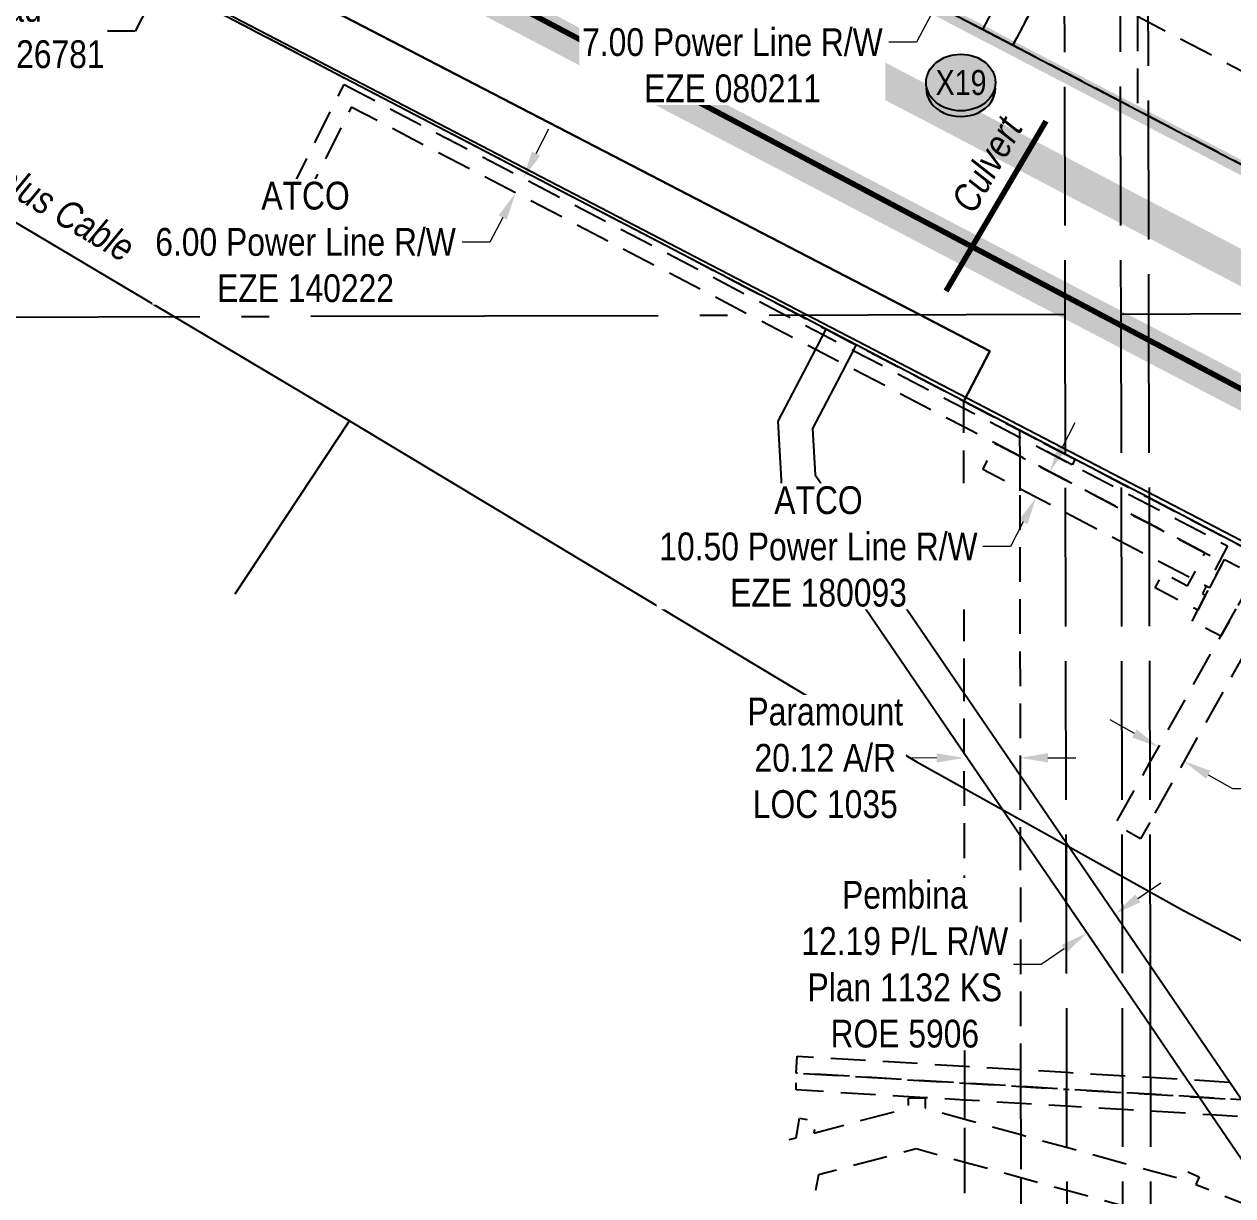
# Model space of a CAD drawing. Extents: x 507881 to 521259, y 6022177 to 6031356.
# Drawn here: x 509262.1 to 509697.3, y 6028472.1 to 6028894.3 of the extents above; entities that cross this region are included whole.
import ezdxf
from ezdxf.enums import TextEntityAlignment as Align

# ---------------------------------------------------------------- set-up
doc = ezdxf.new("R2010")
doc.units = 0
doc.header["$LTSCALE"] = 5
doc.header["$PDMODE"] = 3
doc.header["$PDSIZE"] = 30
for name, pattern in [('DASHDOT2', [12.7, 6.35, -3.175, 0, -3.175]), ('foc-ACCESSROAD', [3.75, 2.5, -1.25]), ('foc-FLOWLINE', [3.75, 2.5, -1.25]), ('foc-QUARTERLINE', [33, 25, -3, 2, -3]), ('foc-UNSURVEYED', [12.5, 10, -2.5])]:
    doc.linetypes.add(name, pattern=pattern)
doc.layers.get('Defpoints').update_dxf_attribs({"color": 9})
for name, color, linetype, lineweight in [('AS-GENERAL', 48, 'Continuous', 18), ('F-AR-T', 190, 'Continuous', 9), ('F-EZE-T', 190, 'Continuous', 9), ('F-RW-T', 190, 'Continuous', 9), ('T-TEXT', 48, 'Continuous', 18)]:
    doc.layers.add(name, color=color, linetype=linetype, lineweight=lineweight)
for name, color, linetype in [('AS-ROADS', 254, 'Continuous'), ('AS-TELUS', 224, 'foc-TEL'), ('AS-WILDLIFE', 131, 'DASHDOT2'), ('F-AR', 190, 'foc-ACCESSROAD'), ('F-EZE', 190, 'foc-FLOWLINE'), ('F-RW', 190, 'Continuous'), ('F-WS', 190, 'foc-ACCESSROAD'), ('L-QSEC', 8, 'foc-QUARTERLINE'), ('L-TITLEDB', 4, 'Continuous'), ('L-TITLEDB-T', 4, 'Continuous'), ('L-USEC', 7, 'foc-UNSURVEYED'), ('P-CROSSINGS', 250, 'Continuous')]:
    doc.layers.add(name, color=color, linetype=linetype)
doc.layers.add('P-PROPOSED-WL5', color=7, linetype='Continuous', true_color=0xbe647c)
doc.styles.add('80CG', font='ARIALN.TTF', dxfattribs={"height": 10})
doc.styles.add('80L', font='ARIALN.TTF', dxfattribs={"height": 10})
doc.styles.add('Crossing', font='ARIALN.TTF', dxfattribs={"height": 10})
doc.styles.add('foc-LtypeFont', font='ARIALN.TTF', dxfattribs={"height": 7.35})
doc.linetypes.add('foc-TEL', pattern='A,2,-1,["T",foc-LtypeFont,S=0.2,R=0,X=-0.425,Y=-0.75],-1.24,8', length=12.24)
doc.dimstyles.new('Compass 5 000', dxfattribs={"dimscale": 5, "dimtxt": 9, "dimasz": 2, "dimexe": 0.2, "dimexo": 0.0625, "dimgap": 0.5, "dimtad": 0, "dimtih": 1, "dimtoh": 1, "dimzin": 0, "dimdsep": 46, "dimtxsty": '80CG', "dimcen": 0.1, "dimse1": 1, "dimse2": 1, "dimclrd": 256, "dimclrt": 256, "dimaunit": 1, "dimadec": 4, "dimazin": 0, "dimtfac": 0.06, "dimtofl": 0, "dimtmove": 0, "dimatfit": 1, "dimfxl": 0.2, "dimtolj": 1, "dimtzin": 0, "dimlwd": -1, "dimarcsym": 0})

# ---------------------------------------------------------------- blocks, each defined once
blk = doc.blocks.new('*D1225')
at = {"layer": 'Defpoints', "color": 0, "transparency": 16777216}
for p in [(509600.6, 6028629.9), (509600.69, 6028572.57), (509620.81, 6028572.61)]:
    blk.add_point(p, dxfattribs=at)
at = {"layer": 'F-AR-T', "transparency": 16777216}
for p, q in [((509590.6, 6028629.88), (509580.6, 6028629.87)), ((509630.72, 6028629.94), (509640.72, 6028629.96))]:
    blk.add_line(p, q, dxfattribs=at)
for points in [[(509590.6, 6028631.55), (509590.6, 6028628.22), (509600.6, 6028629.9)], [(509630.72, 6028631.61), (509630.72, 6028628.28), (509620.72, 6028629.93)]]:
    blk.add_solid(points, dxfattribs=at)
at = {"layer": 'F-AR-T', "transparency": 16777216, "insert": (509550.55, 6028629.87), "char_height": 10, "attachment_point": 5, "style": '80CG', "bg_fill": 3, "box_fill_scale": 1.1, "bg_fill_color": 256, "bg_fill_true_color": 13158600, "bg_fill_transparency": 0}
blk.add_mtext('\\A1;Paramount\\P20.12 A/R\\PLOC 1035', dxfattribs=at)
blk = doc.blocks.new('*D1305')
at = {"layer": 'Defpoints', "color": 0, "transparency": 16777216}
for p in [(509299.82, 6028937.25), (509290.87, 6028920.11), (509311.28, 6028909.45)]:
    blk.add_point(p, dxfattribs=at)
at = {"layer": 'L-TITLEDB-T', "transparency": 16777216}
for p, q in [((509324.86, 6028935.47), (509329.48, 6028944.33)), ((509306.65, 6028900.59), (509302.03, 6028891.72)), ((509302.03, 6028891.72), (509292.03, 6028891.72))]:
    blk.add_line(p, q, dxfattribs=at)
for points in [[(509323.38, 6028936.24), (509326.33, 6028934.69), (509320.23, 6028926.6)], [(509305.18, 6028901.36), (509308.13, 6028899.82), (509311.28, 6028909.45)]]:
    blk.add_solid(points, dxfattribs=at)
at = {"layer": 'L-TITLEDB-T', "transparency": 16777216, "insert": (509254.73, 6028891.72), "char_height": 10, "attachment_point": 5, "style": '80CG'}
blk.add_mtext('\\A1;Road\\PRRD 0226781', dxfattribs=at)
blk = doc.blocks.new('*D1306')
at = {"layer": 'Defpoints', "color": 0, "transparency": 16777216}
for p in [(509439.01, 6028833.46), (509480.55, 6028818.53), (509477.77, 6028813.22)]:
    blk.add_point(p, dxfattribs=at)
at = {"layer": 'F-EZE-T', "transparency": 16777216}
for p, q in [((509446.42, 6028847.64), (509451.05, 6028856.51)), ((509434.38, 6028824.6), (509429.75, 6028815.74)), ((509429.75, 6028815.74), (509419.75, 6028815.74))]:
    blk.add_line(p, q, dxfattribs=at)
for points in [[(509444.94, 6028848.42), (509447.9, 6028846.87), (509441.79, 6028838.78)], [(509432.91, 6028825.37), (509435.86, 6028823.83), (509439.01, 6028833.46)]]:
    blk.add_solid(points, dxfattribs=at)
at = {"layer": 'F-EZE-T', "transparency": 16777216, "insert": (509363.39, 6028815.74), "char_height": 10, "attachment_point": 5, "style": '80CG', "bg_fill": 3, "box_fill_scale": 1.1, "bg_fill_color": 256, "bg_fill_true_color": 13158600, "bg_fill_transparency": 0}
blk.add_mtext('\\A1;ATCO\\P6.00 Power Line R/W\\PEZE 140222', dxfattribs=at)
blk = doc.blocks.new('*D1312')
at = {"layer": 'Defpoints', "color": 0, "transparency": 16777216}
for p in [(509599.26, 6028930.34), (509596.02, 6028924.14), (509601.05, 6028921.52)]:
    blk.add_point(p, dxfattribs=at)
at = {"layer": 'F-EZE-T', "transparency": 16777216}
for p, q in [((509608.92, 6028936.58), (509613.55, 6028945.44)), ((509596.43, 6028912.65), (509583.42, 6028887.74)), ((509583.42, 6028887.74), (509573.42, 6028887.74))]:
    blk.add_line(p, q, dxfattribs=at)
for points in [[(509607.44, 6028937.35), (509610.4, 6028935.8), (509604.29, 6028927.71)], [(509594.95, 6028913.42), (509597.9, 6028911.88), (509601.05, 6028921.52)]]:
    blk.add_solid(points, dxfattribs=at)
at = {"layer": 'F-EZE-T', "transparency": 16777216, "insert": (509517.11, 6028887.74), "char_height": 10, "attachment_point": 5, "style": '80CG', "bg_fill": 3, "box_fill_scale": 1.1, "bg_fill_color": 256, "bg_fill_true_color": 13158600, "bg_fill_transparency": 0}
blk.add_mtext('\\A1;ATCO\\P7.00 Power Line R/W\\PEZE 080211', dxfattribs=at)
blk = doc.blocks.new('*D1355')
at = {"layer": 'Defpoints', "color": 0, "transparency": 16777216}
for p in [(509682.96, 6028655.91), (509692.11, 6028650.78), (509670.59, 6028633.82)]:
    blk.add_point(p, dxfattribs=at)
at = {"layer": 'F-EZE-T', "transparency": 16777216}
for p, q in [((509661.87, 6028638.71), (509653.14, 6028643.6)), ((509688.47, 6028623.81), (509697.2, 6028618.92)), ((509697.2, 6028618.92), (509707.2, 6028618.92))]:
    blk.add_line(p, q, dxfattribs=at)
for points in [[(509662.68, 6028640.16), (509661.05, 6028637.26), (509670.59, 6028633.82)], [(509689.29, 6028625.26), (509687.66, 6028622.36), (509679.75, 6028628.7)]]:
    blk.add_solid(points, dxfattribs=at)
at = {"layer": 'F-EZE-T', "transparency": 16777216, "insert": (509766.34, 6028618.92), "char_height": 10, "attachment_point": 5, "style": '80CG', "bg_fill": 3, "box_fill_scale": 1.1, "bg_fill_color": 256, "bg_fill_true_color": 13158600, "bg_fill_transparency": 0}
blk.add_mtext('\\A1;ATCO\\P10.50 Power Line R/W\\PEZE 870193', dxfattribs=at)
blk = doc.blocks.new('*D1356')
at = {"layer": 'Defpoints', "color": 0, "transparency": 16777216}
for p in [(509654.86, 6028573.65), (509656.81, 6028570.79), (509646.75, 6028563.92)]:
    blk.add_point(p, dxfattribs=at)
at = {"layer": 'F-RW-T', "transparency": 16777216}
for p, q in [((509663.12, 6028579.29), (509671.38, 6028584.93)), ((509636.54, 6028561.15), (509628.28, 6028555.51)), ((509628.28, 6028555.51), (509618.28, 6028555.51))]:
    blk.add_line(p, q, dxfattribs=at)
for points in [[(509662.18, 6028580.67), (509664.06, 6028577.91), (509654.86, 6028573.65)], [(509635.6, 6028562.53), (509637.47, 6028559.77), (509644.79, 6028566.79)]]:
    blk.add_solid(points, dxfattribs=at)
at = {"layer": 'F-RW-T', "transparency": 16777216, "insert": (509579.19, 6028555.51), "char_height": 10, "attachment_point": 5, "style": '80CG', "bg_fill": 3, "box_fill_scale": 1.1, "bg_fill_color": 256, "bg_fill_true_color": 13158600, "bg_fill_transparency": 0}
blk.add_mtext('\\A1;Pembina\\P12.19 P/L R/W\\PPlan 1132 KS\\PROE 5906', dxfattribs=at)
blk = doc.blocks.new('*D1357')
at = {"layer": 'Defpoints', "color": 0, "transparency": 16777216}
for p in [(509631.33, 6028733.02), (509667.3, 6028714.23), (509662.47, 6028704.97)]:
    blk.add_point(p, dxfattribs=at)
at = {"layer": 'F-EZE-T', "transparency": 16777216}
for p, q in [((509635.96, 6028741.89), (509640.59, 6028750.75)), ((509621.86, 6028714.9), (509617.23, 6028706.03)), ((509617.23, 6028706.03), (509607.23, 6028706.03))]:
    blk.add_line(p, q, dxfattribs=at)
for points in [[(509634.48, 6028742.66), (509637.43, 6028741.11), (509631.33, 6028733.02)], [(509620.38, 6028715.67), (509623.34, 6028714.12), (509626.49, 6028723.76)]]:
    blk.add_solid(points, dxfattribs=at)
at = {"layer": 'F-EZE-T', "transparency": 16777216, "insert": (509548.09, 6028706.03), "char_height": 10, "attachment_point": 5, "style": '80CG', "bg_fill": 3, "box_fill_scale": 1.1, "bg_fill_color": 256, "bg_fill_true_color": 13158600, "bg_fill_transparency": 0}
blk.add_mtext('\\A1;ATCO\\P10.50 Power Line R/W\\PEZE 180093', dxfattribs=at)
blk = doc.blocks.new('xing2')
h = blk.add_hatch(color=50)
h.dxf.hatch_style = 1
edge = h.paths.add_edge_path()
edge.add_ellipse((0, 0), major_axis=(-12.5, 0), ratio=0.816297, start_angle=0, end_angle=360)
h = blk.add_hatch(color=250)
h.dxf.hatch_style = 1
edge = h.paths.add_edge_path()
edge.add_ellipse((0, -2.05), major_axis=(-12.5, 0), ratio=0.816297, start_angle=0, end_angle=180)
edge.add_line((12.5, -2.05), (12.5, 0))
edge.add_ellipse((0, 0), major_axis=(-12.5, 0), ratio=0.816297, start_angle=0, end_angle=180, ccw=False)
edge.add_line((-12.5, 0), (-12.5, -2.05))
at = {"color": 250}
blk.add_ellipse((0, 0), major_axis=(-12.5, 0), ratio=0.816297, dxfattribs=at)
blk.add_ellipse((0, -2.05), major_axis=(-12.5, 0), ratio=0.816297, start_param=0, end_param=3.141593, dxfattribs=at)
at = {"color": 250, "style": 'Crossing'}
blk.add_attdef('CROSSING', text='', height=9, dxfattribs=at).set_placement((0.09, 0.02), align=Align.MIDDLE_CENTER)
at = {"color": 250, "style": 'Crossing', "flags": 1}
for tag, p in [('OWNER', (0.09, -12.49)), ('DESCRIPTION', (0.09, -25.77)), ('LOCATION', (0.09, -39.3)), ('DWG_REF', (0.09, -52.84))]:
    blk.add_attdef(tag, text='', height=9, dxfattribs=at).set_placement(p, align=Align.MIDDLE_CENTER)

msp = doc.modelspace()

# ---------------------------------------------------------------- linework, layer by layer
at = {"layer": 'AS-GENERAL', "const_width": 2, "flags": 128}
msp.add_lwpolyline([(509630.034, 6028859.323), (509594.024, 6028798.106)], dxfattribs=at)
at = {"layer": 'AS-ROADS', "const_width": 11.994, "flags": 128}
for points in [[(512981.297, 6027092.85), (512389.708, 6027397.949), (509542.538, 6028889.171), (509222.845, 6029059.574), (508734.761, 6029313.323)], [(512881.705, 6027091.685), (512371.514, 6027365.123), (509203.316, 6029021.449), (508734.851, 6029266.342)]]:
    msp.add_lwpolyline(points, dxfattribs=at)
at = {"layer": 'AS-TELUS', "flags": 128}
for points in [[(508734.96, 6029210.017), (508768.974, 6029192.46), (509346.679, 6028892.143), (510548.876, 6028267.224)], [(509140.184, 6028893.445), (509379.256, 6028751.359)], [(509338.098, 6028688.993), (509379.256, 6028751.359), (509482.251, 6028689.388), (509583.268, 6028628.608), (509679.595, 6028574.959), (510994.08, 6027889.94)]]:
    msp.add_lwpolyline(points, dxfattribs=at)
at = {"layer": 'AS-WILDLIFE', "const_width": 2, "flags": 128}
msp.add_lwpolyline([(509250.945, 6028999.999), (509300, 6028974.23), (509351.863, 6028946.985), (509377.028, 6028933.765), (509572.592, 6028830.367), (509572.592, 6028830.367), (509886.747, 6028664.268), (510348.188, 6028423.235), (511236.993, 6027958.969), (511644.763, 6027747.316), (512133.745, 6027493.509), (512772.226, 6027151.862), (512881.131, 6027091.745)], dxfattribs=at)
at = {"layer": 'F-AR', "flags": 128}
msp.add_lwpolyline([(509623.634, 6028917.61), (509632.012, 6028913.235), (509634.392, 6028917.787), (509633.43, 6028943.948), (509632.964, 6028955.214), (509630.917, 6028958.457), (509630.519, 6029015.571), (509636.357, 6029015.582), (509662.654, 6029015.636), (509662.852, 6028929.34), (509662.928, 6028897.087), (509666.77, 6028895.079), (509815.473, 6028817.393), (509866.925, 6028790.476), (509991.404, 6028725.361), (510009.184, 6028716.061), (510024.082, 6028708.266), (510057.671, 6028690.695), (510251.445, 6028589.329), (510458.681, 6028481.058), (510700.482, 6028354.729), (510719.903, 6028344.584), (510934.017, 6028232.749), (511224.096, 6028081.249), (511260.787, 6028062.066), (511290.985, 6028046.276), (511291.944, 6028045.774), (511296.91, 6028043.178), (511396.391, 6027991.155), (511901.392, 6027727.088), (512083.146, 6027632.913), (512205.325, 6027569.608), (512191.451, 6027543.028), (512083.236, 6027599.097), (511888.222, 6027700.143), (511697.417, 6027799.933), (511332.082, 6027990.956), (511291.068, 6028012.401), (511269.555, 6028023.649), (511264.59, 6028026.246), (511260.87, 6028028.192), (511211.456, 6028054.026), (510869.647, 6028232.543), (510705.535, 6028318.268), (510700.562, 6028320.864), (510458.759, 6028447.19), (510238.561, 6028562.232), (510057.745, 6028656.815), (510012.501, 6028680.487), (510007.024, 6028683.351), (509997.602, 6028688.28), (509979.822, 6028697.581), (509815.554, 6028783.516), (509802.644, 6028790.275), (509780.361, 6028801.929), (509666.842, 6028861.217), (509663.006, 6028863.221), (509636.65, 6028876.984), (509618.117, 6028886.661), (509609.292, 6028891.269), (509607.316, 6028892.301), (509500.311, 6028948.176), (509494.995, 6028950.952), (509267.818, 6029069.59), (509251.766, 6029077.91), (509228.184, 6029089.917), (509224.723, 6029091.679), (509217.01, 6029095.767), (509214.092, 6029097.313), (509208.432, 6029100.313), (509202.974, 6029103.206), (509196.788, 6029106.485), (509183.532, 6029113.512), (509165.751, 6029122.936), (509157.039, 6029127.555), (509162.168, 6029137.287), (509166.274, 6029145.073), (509168.118, 6029148.572), (509171.031, 6029154.09), (509184.052, 6029178.729), (509195.203, 6029200.231), (509200.864, 6029211.056), (509204.579, 6029218.132), (509207.821, 6029224.303), (509211.184, 6029230.718), (509214.755, 6029237.522), (509220.481, 6029248.431), (509256.655, 6029317.349), (509257.334, 6029318.664), (509317.93, 6029435.95), (509326.313, 6029452.192), (509409.351, 6029612.929), (509406.308, 6029614.502), (509401.396, 6029617.07), (509383.889, 6029626.048), (509394.886, 6029647.381), (509397.625, 6029652.7), (509407.862, 6029647.418), (509431.821, 6029634.945), (509449.765, 6029625.834), (509444.098, 6029614.861), (509353.348, 6029439.179), (509352.887, 6029438.286), (509344.96, 6029422.942), (509344.625, 6029422.293), (509283.899, 6029304.741), (509241.316, 6029223.606), (509234.394, 6029210.412), (509227.429, 6029197.148), (509221.766, 6029186.359), (509210.92, 6029165.695), (509197.541, 6029140.204), (509210.834, 6029133.248), (509239.018, 6029118.501), (509265.696, 6029104.544), (509282.187, 6029095.912), (509500.004, 6028982.165), (509621.21, 6028918.875), (509623.634, 6028917.61)], close=True, dxfattribs=at)
at = {"layer": 'F-AR'}
msp.add_lwpolyline([(509601.094, 6028304.321), (509600.82, 6028484.184), (509600.796, 6028499.745), (509600.785, 6028506.623), (509600.776, 6028512.731), (509600.767, 6028518.841), (509600.595, 6028631.552), (509600.562, 6028653.216), (509600.416, 6028749.167), (509600.405, 6028755.938), (509600.402, 6028758.451), (509620.542, 6028747.933), (509620.546, 6028745.419), (509620.556, 6028738.649), (509620.577, 6028724.548), (509620.729, 6028623.668), (509620.762, 6028602.004), (509620.889, 6028517.634), (509620.898, 6028511.525), (509620.906, 6028505.416), (509620.923, 6028494.181), (509620.947, 6028478.62), (509621.225, 6028293.803)], dxfattribs=at)
at = {"layer": 'F-EZE', "flags": 128}
for points in [[(509662.928, 6028897.087), (509663.006, 6028863.221), (509636.65, 6028876.984), (509618.117, 6028886.661), (509628.781, 6028907.056), (509632.012, 6028913.235), (509634.392, 6028917.787), (509633.43, 6028943.948), (509632.964, 6028955.214), (509630.917, 6028958.457), (509630.519, 6029015.571), (509636.357, 6029015.582), (509662.654, 6029015.636), (509662.853, 6028929.341), (509662.928, 6028897.087)], [(509377.239, 6028872.496), (509536.19, 6028789.474), (509549.851, 6028782.342), (509560.626, 6028776.715), (509600.406, 6028755.938), (509620.546, 6028745.419), (509636.946, 6028736.854), (509667.137, 6028721.085), (509695.342, 6028706.354), (509686.327, 6028689.095), (509687.499, 6028688.483), (509684.717, 6028683.17), (509669.378, 6028691.182), (509672.154, 6028696.497), (509681.012, 6028691.871), (509687.25, 6028703.815), (509667.152, 6028714.312), (509636.96, 6028730.081), (509620.556, 6028738.649), (509600.416, 6028749.167), (509557.848, 6028771.4), (509547.071, 6028777.029), (509523.305, 6028789.437), (509379.867, 6028864.357), (509352.421, 6028809.601), (509325.981, 6028822.885), (509328.673, 6028828.244), (509349.75, 6028817.655), (509377.239, 6028872.496)], [(509693.748, 6028700.421), (509688.903, 6028691.164), (509687.729, 6028691.778), (509682.413, 6028694.554), (509667.177, 6028702.511), (509636.985, 6028718.279), (509620.574, 6028726.849), (509607.236, 6028733.814), (509612.074, 6028743.078), (509620.556, 6028738.649), (509636.96, 6028730.081), (509667.152, 6028714.312), (509687.25, 6028703.815), (509692.566, 6028701.039), (509693.748, 6028700.421)], [(509640.549, 6028737.483), (509639.496, 6028735.522), (509636.946, 6028736.854), (509627.536, 6028741.769), (509628.589, 6028743.729), (509636.94, 6028739.368), (509640.549, 6028737.483)], [(509667.379, 6028606.614), (509664.104, 6028600.765), (509654.948, 6028605.892), (509667.334, 6028628.01), (509692.961, 6028673.768), (509705.234, 6028695.682), (509708.708, 6028701.883), (509709.6, 6028701.418), (509718.013, 6028697.022), (509714.535, 6028690.813), (509702.261, 6028668.897), (509667.379, 6028606.614)], [(509682.627, 6028679.177), (509684.717, 6028683.17), (509687.499, 6028688.483), (509694.271, 6028701.42), (509705.234, 6028695.682), (509692.961, 6028673.768), (509682.627, 6028679.177)], [(509637.424, 6028510.533), (509637.437, 6028504.425), (509620.906, 6028505.416), (509600.785, 6028506.624), (509586.519, 6028507.451), (509540.054, 6028510.268), (509540.041, 6028516.376), (509600.776, 6028512.731), (509620.898, 6028511.524), (509637.424, 6028510.533)]]:
    msp.add_lwpolyline(points, close=True, dxfattribs=at)
for points in [[(509817.099, 6027886.196), (509806.05, 6027986.098), (509781.683, 6028206.382), (509781.047, 6028212.14), (509780.774, 6028214.603), (509779.555, 6028225.626), (509779.06, 6028230.112), (509778.787, 6028232.574), (509768.886, 6028322.092), (509767.888, 6028331.108), (509756.305, 6028435.83), (509708.22, 6028506.286), (509700.524, 6028506.747), (509685.141, 6028507.67), (509667.586, 6028508.724), (509637.424, 6028510.533), (509620.898, 6028511.524), (509600.776, 6028512.731), (509540.041, 6028516.376), (509540.406, 6028522.463), (509600.767, 6028518.841), (509620.889, 6028517.634), (509637.411, 6028516.642), (509667.573, 6028514.833), (509680.794, 6028514.039), (509696.176, 6028513.116), (509711.571, 6028512.193), (509718.372, 6028502.228), (509724.354, 6028493.462), (509735.67, 6028476.882), (509762.198, 6028438.011), (509762.754, 6028432.983), (509772.951, 6028340.797), (509774.321, 6028328.413), (509784.575, 6028235.71), (509785.882, 6028223.895), (509786.563, 6028217.739), (509787.108, 6028212.811), (509788.011, 6028204.651), (509812.183, 6027986.116), (509823.232, 6027886.216)], [(509537.515, 6028492.38), (509540.013, 6028493.043), (509541.245, 6028500.061), (509547.151, 6028499.024), (509546.399, 6028494.738), (509580.463, 6028503.779), (509580.519, 6028507.342), (509586.518, 6028507.396), (509586.46, 6028503.709), (509600.797, 6028499.745), (509620.924, 6028494.181), (509637.468, 6028489.607), (509667.644, 6028481.266), (509678.371, 6028478.3), (509679.701, 6028481.363), (509685.202, 6028478.975), (509683.997, 6028476.199), (509710.027, 6028465.857), (509711.162, 6028467.449), (509713.946, 6028465.463), (509716.044, 6028463.966), (509715.493, 6028463.195), (509714.824, 6028462.258), (509738.633, 6028429.288), (509743.422, 6028385.996), (509755.552, 6028387.174), (509757.201, 6028372.271), (509745.07, 6028371.093), (509739.994, 6028370.6), (509741.035, 6028361.164), (509735.075, 6028360.506), (509734.024, 6028370.02), (509729.634, 6028369.593), (509729.141, 6028374.064), (509728.504, 6028374.003), (509727.924, 6028379.971), (509728.483, 6028380.026), (509723.572, 6028424.537), (509703.475, 6028452.365), (509675.729, 6028463.476), (509667.677, 6028465.702), (509637.501, 6028474.044), (509620.947, 6028478.62), (509600.82, 6028484.184), (509583.314, 6028489.024), (509548.161, 6028479.695), (509537.657, 6028425.105)], [(509810.968, 6027886.177), (509799.917, 6027986.079), (509775.358, 6028208.112), (509774.987, 6028211.471), (509773.231, 6028227.356), (509773, 6028229.442), (509762.825, 6028321.422), (509750.412, 6028433.648), (509704.87, 6028500.378), (509689.488, 6028501.302), (509667.6, 6028502.615), (509637.437, 6028504.425), (509637.424, 6028510.533), (509667.587, 6028508.724), (509685.141, 6028507.67), (509700.524, 6028506.747), (509708.22, 6028506.286), (509756.305, 6028435.83), (509767.887, 6028331.108), (509768.885, 6028322.091), (509778.786, 6028232.574), (509779.058, 6028230.112), (509779.555, 6028225.626), (509780.774, 6028214.603), (509781.046, 6028212.14), (509781.683, 6028206.382), (509806.05, 6027986.098), (509817.1, 6027886.196)]]:
    msp.add_lwpolyline(points, dxfattribs=at)
at = {"layer": 'F-RW'}
for points in [[(509628.781, 6028907.056), (509618.117, 6028886.661), (509609.292, 6028891.269), (509607.316, 6028892.301), (509617.974, 6028912.681), (509621.21, 6028918.875), (509623.634, 6028917.61), (509632.012, 6028913.235), (509628.781, 6028907.056)], [(509637.236, 6028599.471), (509637.282, 6028577.798), (509620.761, 6028602.004), (509600.596, 6028631.552), (509534.92, 6028727.785), (509533.56, 6028751.253), (509544.13, 6028771.411), (509550.883, 6028784.313), (509561.656, 6028778.686), (509554.91, 6028765.78), (509545.921, 6028748.595), (509546.891, 6028731.86), (509600.563, 6028653.216), (509620.728, 6028623.668), (509637.236, 6028599.471)], [(509667.488, 6028555.145), (509667.534, 6028533.464), (509637.282, 6028577.798), (509637.236, 6028599.471), (509667.488, 6028555.145)]]:
    msp.add_lwpolyline(points, close=True, dxfattribs=at)
msp.add_lwpolyline([(509738.633, 6028429.288), (509689.488, 6028501.302), (509685.141, 6028507.67), (509680.794, 6028514.039), (509667.534, 6028533.464), (509637.282, 6028577.798), (509637.236, 6028599.471), (509667.489, 6028555.145), (509696.176, 6028513.116), (509700.524, 6028506.747), (509704.87, 6028500.378), (509750.412, 6028433.648)], dxfattribs=at)
at = {"layer": 'F-WS', "flags": 128}
msp.add_lwpolyline([(509024.78, 6028688.136), (509025.818, 6028690.126), (509034.68, 6028685.487), (509042.837, 6028700.906), (509048.2, 6028711.035), (509056.241, 6028726.217), (509065.717, 6028744.112), (509088.508, 6028788.242), (509112.434, 6028834.581), (509103.572, 6028839.203), (509115.118, 6028861.341), (509126.639, 6028855.332), (509164.103, 6028927.154), (509172.577, 6028943.41), (509174.553, 6028947.197), (509180.717, 6028943.964), (509186.977, 6028955.941), (509187.795, 6028957.507), (509194.539, 6028970.411), (509210.859, 6028961.873), (509292.694, 6028919.155), (509524.12, 6028798.362), (509540.97, 6028789.488), (509550.883, 6028784.314), (509561.656, 6028778.686), (509600.402, 6028758.451), (509620.542, 6028747.932), (509628.589, 6028743.729), (509636.94, 6028739.368), (509640.549, 6028737.483), (509667.132, 6028723.598), (509699.274, 6028706.81), (509708.708, 6028701.884), (509709.6, 6028701.418), (509718.013, 6028697.023), (509718.909, 6028696.556), (509720.91, 6028695.51), (509723.94, 6028693.927), (509726.966, 6028692.345), (509835.682, 6028635.472), (509841.029, 6028632.675), (509907.352, 6028597.981), (509904.12, 6028591.797), (509868.933, 6028524.465), (509859.675, 6028506.748), (509822.156, 6028434.953), (509792.853, 6028378.883), (509783.682, 6028361.333), (509776.629, 6028347.833), (509772.951, 6028340.797), (509768.162, 6028331.634), (509767.887, 6028331.108), (509762.825, 6028321.422), (509752.706, 6028302.059), (509721.117, 6028241.611), (509668.092, 6028269.315), (509637.9, 6028285.091), (509621.225, 6028293.803), (509601.094, 6028304.321), (509539.602, 6028336.449), (509537.843, 6028337.368)], dxfattribs=at)
at = {"layer": 'L-QSEC', "flags": 128}
for points in [[(509656.943, 6028789.799), (510457.97, 6028792.353)], [(508870.328, 6028787.659), (509636.834, 6028789.757)]]:
    msp.add_lwpolyline(points, dxfattribs=at)
at = {"layer": 'L-TITLEDB'}
msp.add_lwpolyline([(509251.766, 6029077.91), (509267.818, 6029069.59), (509494.995, 6028950.952), (509500.311, 6028948.176), (509607.316, 6028892.301), (509609.292, 6028891.269), (509618.117, 6028886.661), (509636.65, 6028876.984), (509663.006, 6028863.221), (509666.842, 6028861.217), (509780.361, 6028801.929), (509774.225, 6028790.186), (509723.94, 6028693.926), (509720.91, 6028695.509), (509718.908, 6028696.554), (509709.6, 6028701.417), (509699.274, 6028706.81), (509667.132, 6028723.597), (509636.94, 6028739.368), (509620.542, 6028747.933), (509600.402, 6028758.451), (509609.759, 6028776.464), (509584.427, 6028789.61), (509220.536, 6028978.383)], dxfattribs=at)
msp.add_lwpolyline([(509609.759, 6028776.464), (509600.402, 6028758.451), (509561.656, 6028778.686), (509550.883, 6028784.314), (509540.971, 6028789.487), (509524.12, 6028798.362), (509292.694, 6028919.154), (509210.859, 6028961.873), (509194.539, 6028970.411), (509203.812, 6028987.059), (509220.536, 6028978.385), (509584.424, 6028789.61), (509609.759, 6028776.464)], close=True, dxfattribs=at)
at = {"layer": 'L-USEC'}
for p, q in [((509635.073, 6029621.699), (509636.834, 6028789.757)), ((509655.188, 6029621.763), (509656.943, 6028789.799)), ((509665.253, 6029616.735), (509666.997, 6028789.82)), ((509636.834, 6028789.757), (509638.533, 6027985.574)), ((509656.943, 6028789.799), (509658.642, 6027985.616)), ((509666.997, 6028789.821), (509668.696, 6027985.638))]:
    msp.add_line(p, q, dxfattribs=at)
at = {"layer": 'P-PROPOSED-WL5', "const_width": 4.997, "flags": 128}
msp.add_lwpolyline([(511210.994, 6028053.142), (510869.185, 6028231.657), (510705.073, 6028317.383), (510700.1, 6028319.978), (510458.296, 6028446.308), (510238.099, 6028561.348), (510057.283, 6028655.93), (510012.038, 6028679.602), (510006.561, 6028682.466), (509997.139, 6028687.395), (509979.359, 6028696.696), (509815.092, 6028782.632), (509802.18, 6028789.389), (509779.897, 6028801.043), (509250.417, 6029077.486), (509265.274, 6029105.893), (509297.552, 6029089.016), (509310.083, 6029112.935), (509209.573, 6029165.269), (509210.021, 6029166.131)], dxfattribs=at)

# ---------------------------------------------------------------- texts
at = {"layer": 'AS-TELUS', "insert": (509217.881, 6028867.323), "char_height": 9.99464, "attachment_point": 1, "rotation": 329.2759, "style": '80L'}
msp.add_mtext_dynamic_manual_height_columns('\\pi1.5755;{\\fArial Narrow|b0|i1|c0|p34;Buried Telus Cable}', width=99.73639, gutter_width=49.973, heights=[0], dxfattribs=at)

# ---------------------------------------------------------------- next in the draw order: dimensions: what is measured, and where the dimension line sits
at = {"layer": 'F-AR-T'}
dim = msp.add_linear_dim(base=(509600.598, 6028629.899), p1=(509620.806, 6028572.605), p2=(509600.685, 6028572.575), angle=180.08727, text='Paramount\\P20.12 A/R\\PLOC 1035', dimstyle='Compass 5 000', override={"dimtfill": 1}, dxfattribs=at)
dim.commit()
dim.dimension.update_dxf_attribs({"geometry": '*D1225', "text_midpoint": (509550.553, 6028629.869), "dimtype": 161})
at = {"layer": 'F-EZE-T'}
dim = msp.add_linear_dim(base=(509439.012, 6028833.465), p1=(509480.551, 6028818.534), p2=(509477.775, 6028813.218), angle=242.42125, text='ATCO\\P6.00 Power Line R/W\\PEZE 140222', dimstyle='Compass 5 000', override={"dimtfill": 1}, dxfattribs=at)
dim.commit()
dim.dimension.update_dxf_attribs({"geometry": '*D1306', "text_midpoint": (509363.389, 6028815.737), "dimtype": 161})
at = {"layer": 'F-EZE-T', "color": 3}
dim = msp.add_linear_dim(base=(509670.59, 6028633.824), p1=(509692.115, 6028650.78), p2=(509682.959, 6028655.908), angle=150.7492, text='ATCO\\P10.50 Power Line R/W\\PEZE 870193', dimstyle='Compass 5 000', override={"dimtfill": 1}, dxfattribs=at)
dim.commit()
dim.dimension.update_dxf_attribs({"geometry": '*D1355', "text_midpoint": (509766.337, 6028618.924), "dimtype": 161})

# ---------------------------------------------------------------- next in the draw order: dimensions: what is measured, and where the dimension line sits
at = {"layer": 'F-EZE-T'}
dim = msp.add_linear_dim(base=(509601.055, 6028921.515), p1=(509599.256, 6028930.339), p2=(509596.021, 6028924.143), angle=242.4303, text='ATCO\\P7.00 Power Line R/W\\PEZE 080211', dimstyle='Compass 5 000', override={"dimtfill": 1}, dxfattribs=at)
dim.commit()
dim.dimension.update_dxf_attribs({"geometry": '*D1312', "text_midpoint": (509517.113, 6028887.738), "dimtype": 161})
at = {"layer": 'F-EZE-T', "color": 3}
dim = msp.add_linear_dim(base=(509631.328, 6028733.022), p1=(509662.465, 6028704.971), p2=(509667.303, 6028714.233), angle=62.42273, text='ATCO\\P10.50 Power Line R/W\\PEZE 180093', dimstyle='Compass 5 000', override={"dimtfill": 1}, dxfattribs=at)
dim.commit()
dim.dimension.update_dxf_attribs({"geometry": '*D1357', "text_midpoint": (509548.091, 6028706.032), "dimtype": 161})
at = {"layer": 'F-RW-T', "color": 3}
dim = msp.add_linear_dim(base=(509654.856, 6028573.654), p1=(509646.75, 6028563.923), p2=(509656.811, 6028570.79), angle=34.31372, text='Pembina\\P12.19 P/L R/W\\PPlan 1132 KS\\PROE 5906', dimstyle='Compass 5 000', override={"dimtfill": 1}, dxfattribs=at)
dim.commit()
dim.dimension.update_dxf_attribs({"geometry": '*D1356', "text_midpoint": (509579.19, 6028555.513), "dimtype": 161})
at = {"layer": 'L-TITLEDB-T', "color": 3}
dim = msp.add_aligned_dim(p1=(509299.823, 6028937.252), p2=(509290.873, 6028920.105), distance=23.02, text='Road\\PRRD 0226781', dimstyle='Compass 5 000', dxfattribs=at)
dim.commit()
dim.dimension.update_dxf_attribs({"geometry": '*D1305', "text_midpoint": (509254.734, 6028891.724)})

# ---------------------------------------------------------------- next in the draw order: block references
at = {"layer": 'P-CROSSINGS', "color": 2, "xscale": 0.999461, "yscale": 0.999461, "zscale": 0.999461}
msp.add_blockref('xing2', (509599.352, 6028873.223), dxfattribs=at).add_auto_attribs({'CROSSING': 'X19'})

# ---------------------------------------------------------------- next in the draw order: texts
at = {"layer": 'T-TEXT', "insert": (509595.406, 6028830.38), "char_height": 10, "attachment_point": 1, "rotation": 60.5459, "style": '80L'}
msp.add_mtext_dynamic_manual_height_columns('{\\fArial Narrow|b0|i1|c0|p34;Culvert}', width=36.80594, gutter_width=49.973, heights=[0], dxfattribs=at)

doc.saveas('drawing.dxf')
